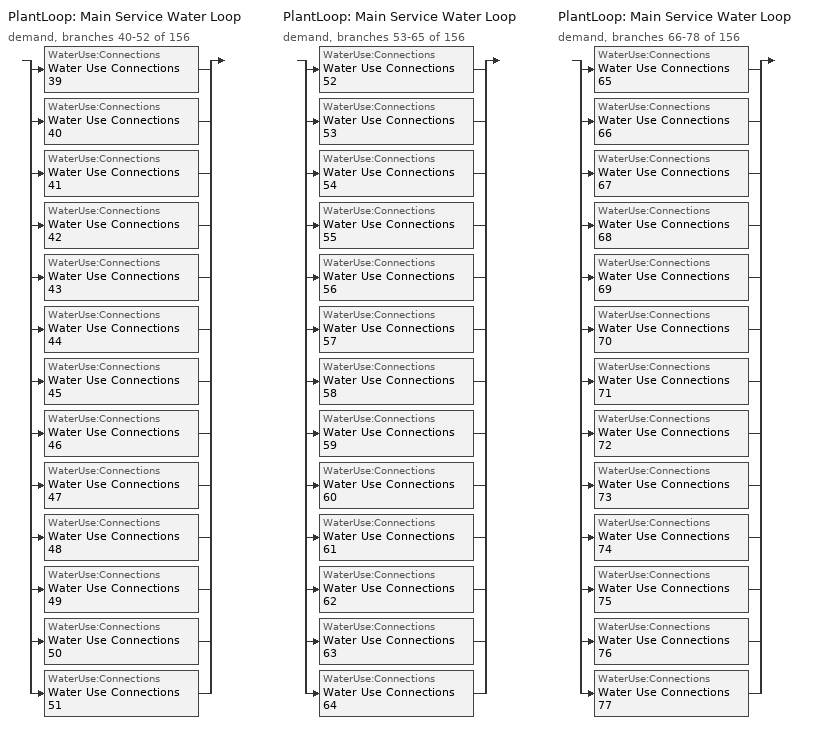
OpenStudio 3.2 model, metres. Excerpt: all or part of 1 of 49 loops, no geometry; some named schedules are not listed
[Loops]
PlantLoop 'Main Service Water Loop'
 demand, branches 40-52 of 156: split
  | WaterUse:Connections 'Water Use Connections 39'
  | WaterUse:Connections 'Water Use Connections 40'
  | WaterUse:Connections 'Water Use Connections 41'
  | WaterUse:Connections 'Water Use Connections 42'
  | WaterUse:Connections 'Water Use Connections 43'
  | WaterUse:Connections 'Water Use Connections 44'
  | WaterUse:Connections 'Water Use Connections 45'
  | WaterUse:Connections 'Water Use Connections 46'
  | WaterUse:Connections 'Water Use Connections 47'
  | WaterUse:Connections 'Water Use Connections 48'
  | WaterUse:Connections 'Water Use Connections 49'
  | WaterUse:Connections 'Water Use Connections 50'
  | WaterUse:Connections 'Water Use Connections 51'
PlantLoop 'Main Service Water Loop'
 demand, branches 53-65 of 156: split
  | WaterUse:Connections 'Water Use Connections 52'
  | WaterUse:Connections 'Water Use Connections 53'
  | WaterUse:Connections 'Water Use Connections 54'
  | WaterUse:Connections 'Water Use Connections 55'
  | WaterUse:Connections 'Water Use Connections 56'
  | WaterUse:Connections 'Water Use Connections 57'
  | WaterUse:Connections 'Water Use Connections 58'
  | WaterUse:Connections 'Water Use Connections 59'
  | WaterUse:Connections 'Water Use Connections 60'
  | WaterUse:Connections 'Water Use Connections 61'
  | WaterUse:Connections 'Water Use Connections 62'
  | WaterUse:Connections 'Water Use Connections 63'
  | WaterUse:Connections 'Water Use Connections 64'
PlantLoop 'Main Service Water Loop'
 demand, branches 66-78 of 156: split
  | WaterUse:Connections 'Water Use Connections 65'
  | WaterUse:Connections 'Water Use Connections 66'
  | WaterUse:Connections 'Water Use Connections 67'
  | WaterUse:Connections 'Water Use Connections 68'
  | WaterUse:Connections 'Water Use Connections 69'
  | WaterUse:Connections 'Water Use Connections 70'
  | WaterUse:Connections 'Water Use Connections 71'
  | WaterUse:Connections 'Water Use Connections 72'
  | WaterUse:Connections 'Water Use Connections 73'
  | WaterUse:Connections 'Water Use Connections 74'
  | WaterUse:Connections 'Water Use Connections 75'
  | WaterUse:Connections 'Water Use Connections 76'
  | WaterUse:Connections 'Water Use Connections 77'
[WaterUse:Connections] Drain Water Heat Exchanger Type=None; Drain Water Heat Exchanger Destination=Plant
Name | Water Use Equipment Name 1
Water Use Connections 39 | Office1_1_flr_1 Service Water Use 0.01gal/min
Water Use Connections 40 | Office1_flr_5 Service Water Use 0.03gal/min
Water Use Connections 41 | Office2_1_flr_5 Service Water Use 0.03gal/min
Water Use Connections 42 | Office2_2_flr_5 Service Water Use 0.03gal/min
Water Use Connections 43 | Office2_3_flr_5 Service Water Use 0.03gal/min
Water Use Connections 44 | Office2_4_flr_5 Service Water Use 0.03gal/min
Water Use Connections 45 | Office2_5_flr_5 Service Water Use 0.03gal/min
Water Use Connections 46 | Office3_flr_5 Service Water Use 0.03gal/min
Water Use Connections 47 | Office4_1_flr_5 Service Water Use 0.01gal/min
Water Use Connections 48 | Office4_2_flr_5 Service Water Use 0.01gal/min
Water Use Connections 49 | Office4_3_flr_5 Service Water Use 0.01gal/min
Water Use Connections 50 | Office4_4_flr_5 Service Water Use 0.01gal/min
Water Use Connections 51 | Office4_5_flr_5 Service Water Use 0.01gal/min
Water Use Connections 52 | Office4_6_flr_5 Service Water Use 0.01gal/min
Water Use Connections 53 | Office_1_2_flr_1 Service Water Use 0.01gal/min
Water Use Connections 54 | Office_1_4_flr_1 Service Water Use 0.01gal/min
Water Use Connections 55 | Office_1_5_flr_1 Service Water Use 0.01gal/min
Water Use Connections 56 | Offiice_1_3_flr_1 Service Water Use 0.01gal/min
Water Use Connections 57 | Or1_flr_2 Service Water Use 0.07gal/min
Water Use Connections 58 | Or2_1_flr_2 Service Water Use 0.07gal/min
Water Use Connections 59 | Or2_2_flr_2 Service Water Use 0.07gal/min
Water Use Connections 60 | Or2_3_flr_2 Service Water Use 0.07gal/min
Water Use Connections 61 | Or2_4_flr_2 Service Water Use 0.07gal/min
Water Use Connections 62 | Or2_5_flr_2 Service Water Use 0.07gal/min
Water Use Connections 63 | Or3_flr_2 Service Water Use 0.07gal/min
Water Use Connections 64 | Or4_flr_2 Service Water Use 0.29gal/min
Water Use Connections 65 | Or_nursestn_lobby_flr_2 Service Water Use 0.19gal/min
Water Use Connections 66 | Patroom1_10_flr_3 Service Water Use 0.01gal/min
Water Use Connections 67 | Patroom1_10_flr_4 Service Water Use 0.01gal/min
Water Use Connections 68 | Patroom1_1_flr_3 Service Water Use 0.01gal/min
Water Use Connections 69 | Patroom1_1_flr_4 Service Water Use 0.01gal/min
Water Use Connections 70 | Patroom1_2_flr_3 Service Water Use 0.01gal/min
Water Use Connections 71 | Patroom1_2_flr_4 Service Water Use 0.01gal/min
Water Use Connections 72 | Patroom1_3_flr_3 Service Water Use 0.01gal/min
Water Use Connections 73 | Patroom1_3_flr_4 Service Water Use 0.01gal/min
Water Use Connections 74 | Patroom1_4_flr_3 Service Water Use 0.01gal/min
Water Use Connections 75 | Patroom1_4_flr_4 Service Water Use 0.01gal/min
Water Use Connections 76 | Patroom1_5_flr_3 Service Water Use 0.01gal/min
Water Use Connections 77 | Patroom1_5_flr_4 Service Water Use 0.01gal/min
[WaterUse:Equipment:Definition]
Name | Peak Flow Rate {m3/s} | Target Temperature Schedule | Sensible Fraction Schedule | Latent Fraction Schedule
Office1_1_flr_1 Service Water Use Def 0.01gal/min | 3.37333e-07 | Schedule Ruleset 119 | Schedule Ruleset 117 | Schedule Ruleset 118
Office1_flr_5 Service Water Use Def 0.03gal/min | 1.68711e-06 | Schedule Ruleset 122 | Schedule Ruleset 120 | Schedule Ruleset 121
Office2_1_flr_5 Service Water Use Def 0.03gal/min | 1.68622e-06 | Schedule Ruleset 125 | Schedule Ruleset 123 | Schedule Ruleset 124
Office2_2_flr_5 Service Water Use Def 0.03gal/min | 1.68622e-06 | Schedule Ruleset 128 | Schedule Ruleset 126 | Schedule Ruleset 127
Office2_3_flr_5 Service Water Use Def 0.03gal/min | 1.68622e-06 | Schedule Ruleset 131 | Schedule Ruleset 129 | Schedule Ruleset 130
Office2_4_flr_5 Service Water Use Def 0.03gal/min | 1.68622e-06 | Schedule Ruleset 134 | Schedule Ruleset 132 | Schedule Ruleset 133
Office2_5_flr_5 Service Water Use Def 0.03gal/min | 1.68799e-06 | Schedule Ruleset 137 | Schedule Ruleset 135 | Schedule Ruleset 136
Office3_flr_5 Service Water Use Def 0.03gal/min | 1.68666e-06 | Schedule Ruleset 140 | Schedule Ruleset 138 | Schedule Ruleset 139
Office4_1_flr_5 Service Water Use Def 0.01gal/min | 3.37333e-07 | Schedule Ruleset 143 | Schedule Ruleset 141 | Schedule Ruleset 142
Office4_2_flr_5 Service Water Use Def 0.01gal/min | 3.37333e-07 | Schedule Ruleset 146 | Schedule Ruleset 144 | Schedule Ruleset 145
Office4_3_flr_5 Service Water Use Def 0.01gal/min | 3.37333e-07 | Schedule Ruleset 149 | Schedule Ruleset 147 | Schedule Ruleset 148
Office4_4_flr_5 Service Water Use Def 0.01gal/min | 3.37333e-07 | Schedule Ruleset 152 | Schedule Ruleset 150 | Schedule Ruleset 151
Office4_5_flr_5 Service Water Use Def 0.01gal/min | 3.37333e-07 | Schedule Ruleset 155 | Schedule Ruleset 153 | Schedule Ruleset 154
Office4_6_flr_5 Service Water Use Def 0.01gal/min | 3.37333e-07 | Schedule Ruleset 158 | Schedule Ruleset 156 | Schedule Ruleset 157
Office_1_2_flr_1 Service Water Use Def 0.01gal/min | 3.37333e-07 | Schedule Ruleset 161 | Schedule Ruleset 159 | Schedule Ruleset 160
Office_1_4_flr_1 Service Water Use Def 0.01gal/min | 3.37333e-07 | Schedule Ruleset 164 | Schedule Ruleset 162 | Schedule Ruleset 163
Office_1_5_flr_1 Service Water Use Def 0.01gal/min | 3.37941e-07 | Schedule Ruleset 167 | Schedule Ruleset 165 | Schedule Ruleset 166
Offiice_1_3_flr_1 Service Water Use Def 0.01gal/min | 3.37333e-07 | Schedule Ruleset 170 | Schedule Ruleset 168 | Schedule Ruleset 169
Or1_flr_2 Service Water Use Def 0.07gal/min | 4.5007e-06 | Schedule Ruleset 173 | Schedule Ruleset 171 | Schedule Ruleset 172
Or2_1_flr_2 Service Water Use Def 0.07gal/min | 4.5007e-06 | Schedule Ruleset 176 | Schedule Ruleset 174 | Schedule Ruleset 175
Or2_2_flr_2 Service Water Use Def 0.07gal/min | 4.5007e-06 | Schedule Ruleset 179 | Schedule Ruleset 177 | Schedule Ruleset 178
Or2_3_flr_2 Service Water Use Def 0.07gal/min | 4.5007e-06 | Schedule Ruleset 182 | Schedule Ruleset 180 | Schedule Ruleset 181
Or2_4_flr_2 Service Water Use Def 0.07gal/min | 4.5007e-06 | Schedule Ruleset 185 | Schedule Ruleset 183 | Schedule Ruleset 184
Or2_5_flr_2 Service Water Use Def 0.07gal/min | 4.5007e-06 | Schedule Ruleset 188 | Schedule Ruleset 186 | Schedule Ruleset 187
Or3_flr_2 Service Water Use Def 0.07gal/min | 4.5007e-06 | Schedule Ruleset 191 | Schedule Ruleset 189 | Schedule Ruleset 190
Or4_flr_2 Service Water Use Def 0.29gal/min | 1.80028e-05 | Schedule Ruleset 194 | Schedule Ruleset 192 | Schedule Ruleset 193
Or_nursestn_lobby_flr_2 Service Water Use Def 0.19gal/min | 1.22963e-05 | Schedule Ruleset 197 | Schedule Ruleset 195 | Schedule Ruleset 196
Patroom1_10_flr_3 Service Water Use Def 0.01gal/min | 5.05999e-07 | Schedule Ruleset 200 | Schedule Ruleset 198 | Schedule Ruleset 199
Patroom1_10_flr_4 Service Water Use Def 0.01gal/min | 5.05999e-07 | Schedule Ruleset 203 | Schedule Ruleset 201 | Schedule Ruleset 202
Patroom1_1_flr_3 Service Water Use Def 0.01gal/min | 5.05999e-07 | Schedule Ruleset 206 | Schedule Ruleset 204 | Schedule Ruleset 205
Patroom1_1_flr_4 Service Water Use Def 0.01gal/min | 5.05999e-07 | Schedule Ruleset 209 | Schedule Ruleset 207 | Schedule Ruleset 208
Patroom1_2_flr_3 Service Water Use Def 0.01gal/min | 5.05999e-07 | Schedule Ruleset 212 | Schedule Ruleset 210 | Schedule Ruleset 211
Patroom1_2_flr_4 Service Water Use Def 0.01gal/min | 5.05999e-07 | Schedule Ruleset 215 | Schedule Ruleset 213 | Schedule Ruleset 214
Patroom1_3_flr_3 Service Water Use Def 0.01gal/min | 5.05999e-07 | Schedule Ruleset 218 | Schedule Ruleset 216 | Schedule Ruleset 217
Patroom1_3_flr_4 Service Water Use Def 0.01gal/min | 5.05999e-07 | Schedule Ruleset 221 | Schedule Ruleset 219 | Schedule Ruleset 220
Patroom1_4_flr_3 Service Water Use Def 0.01gal/min | 5.05999e-07 | Schedule Ruleset 224 | Schedule Ruleset 222 | Schedule Ruleset 223
Patroom1_4_flr_4 Service Water Use Def 0.01gal/min | 5.05999e-07 | Schedule Ruleset 227 | Schedule Ruleset 225 | Schedule Ruleset 226
Patroom1_5_flr_3 Service Water Use Def 0.01gal/min | 5.05999e-07 | Schedule Ruleset 230 | Schedule Ruleset 228 | Schedule Ruleset 229
Patroom1_5_flr_4 Service Water Use Def 0.01gal/min | 5.05999e-07 | Schedule Ruleset 233 | Schedule Ruleset 231 | Schedule Ruleset 232
[WaterUse:Equipment]
Name | Water Use Equipment Definition | Space | Flow Rate Fraction Schedule
Office1_1_flr_1 Service Water Use 0.01gal/min | Office1_1_flr_1 Service Water Use Def 0.01gal/min | Office1_1_Flr_1 | NECB-A-Service Water Heating
Office1_flr_5 Service Water Use 0.03gal/min | Office1_flr_5 Service Water Use Def 0.03gal/min | Office1_Flr_5 | NECB-A-Service Water Heating
Office2_1_flr_5 Service Water Use 0.03gal/min | Office2_1_flr_5 Service Water Use Def 0.03gal/min | Office2_1_Flr_5 | NECB-A-Service Water Heating
Office2_2_flr_5 Service Water Use 0.03gal/min | Office2_2_flr_5 Service Water Use Def 0.03gal/min | Office2_2_Flr_5 | NECB-A-Service Water Heating
Office2_3_flr_5 Service Water Use 0.03gal/min | Office2_3_flr_5 Service Water Use Def 0.03gal/min | Office2_3_Flr_5 | NECB-A-Service Water Heating
Office2_4_flr_5 Service Water Use 0.03gal/min | Office2_4_flr_5 Service Water Use Def 0.03gal/min | Office2_4_Flr_5 | NECB-A-Service Water Heating
Office2_5_flr_5 Service Water Use 0.03gal/min | Office2_5_flr_5 Service Water Use Def 0.03gal/min | Office2_5_Flr_5 | NECB-A-Service Water Heating
Office3_flr_5 Service Water Use 0.03gal/min | Office3_flr_5 Service Water Use Def 0.03gal/min | Office3_Flr_5 | NECB-A-Service Water Heating
Office4_1_flr_5 Service Water Use 0.01gal/min | Office4_1_flr_5 Service Water Use Def 0.01gal/min | Office4_1_Flr_5 | NECB-A-Service Water Heating
Office4_2_flr_5 Service Water Use 0.01gal/min | Office4_2_flr_5 Service Water Use Def 0.01gal/min | Office4_2_Flr_5 | NECB-A-Service Water Heating
Office4_3_flr_5 Service Water Use 0.01gal/min | Office4_3_flr_5 Service Water Use Def 0.01gal/min | Office4_3_Flr_5 | NECB-A-Service Water Heating
Office4_4_flr_5 Service Water Use 0.01gal/min | Office4_4_flr_5 Service Water Use Def 0.01gal/min | Office4_4_Flr_5 | NECB-A-Service Water Heating
Office4_5_flr_5 Service Water Use 0.01gal/min | Office4_5_flr_5 Service Water Use Def 0.01gal/min | Office4_5_Flr_5 | NECB-A-Service Water Heating
Office4_6_flr_5 Service Water Use 0.01gal/min | Office4_6_flr_5 Service Water Use Def 0.01gal/min | Office4_6_Flr_5 | NECB-A-Service Water Heating
Office_1_2_flr_1 Service Water Use 0.01gal/min | Office_1_2_flr_1 Service Water Use Def 0.01gal/min | Office_1_2_Flr_1 | NECB-A-Service Water Heating
Office_1_4_flr_1 Service Water Use 0.01gal/min | Office_1_4_flr_1 Service Water Use Def 0.01gal/min | Office_1_4_Flr_1 | NECB-A-Service Water Heating
Office_1_5_flr_1 Service Water Use 0.01gal/min | Office_1_5_flr_1 Service Water Use Def 0.01gal/min | Office_1_5_Flr_1 | NECB-A-Service Water Heating
Offiice_1_3_flr_1 Service Water Use 0.01gal/min | Offiice_1_3_flr_1 Service Water Use Def 0.01gal/min | Offiice_1_3_Flr_1 | NECB-A-Service Water Heating
Or1_flr_2 Service Water Use 0.07gal/min | Or1_flr_2 Service Water Use Def 0.07gal/min | OR1_Flr_2 | NECB-H-Service Water Heating
Or2_1_flr_2 Service Water Use 0.07gal/min | Or2_1_flr_2 Service Water Use Def 0.07gal/min | OR2_1_Flr_2 | NECB-H-Service Water Heating
Or2_2_flr_2 Service Water Use 0.07gal/min | Or2_2_flr_2 Service Water Use Def 0.07gal/min | OR2_2_Flr_2 | NECB-H-Service Water Heating
Or2_3_flr_2 Service Water Use 0.07gal/min | Or2_3_flr_2 Service Water Use Def 0.07gal/min | OR2_3_Flr_2 | NECB-H-Service Water Heating
Or2_4_flr_2 Service Water Use 0.07gal/min | Or2_4_flr_2 Service Water Use Def 0.07gal/min | OR2_4_Flr_2 | NECB-H-Service Water Heating
Or2_5_flr_2 Service Water Use 0.07gal/min | Or2_5_flr_2 Service Water Use Def 0.07gal/min | OR2_5_Flr_2 | NECB-H-Service Water Heating
Or3_flr_2 Service Water Use 0.07gal/min | Or3_flr_2 Service Water Use Def 0.07gal/min | OR3_Flr_2 | NECB-H-Service Water Heating
Or4_flr_2 Service Water Use 0.29gal/min | Or4_flr_2 Service Water Use Def 0.29gal/min | OR4_Flr_2 | NECB-H-Service Water Heating
Or_nursestn_lobby_flr_2 Service Water Use 0.19gal/min | Or_nursestn_lobby_flr_2 Service Water Use Def 0.19gal/min | OR_NurseStn_Lobby_Flr_2 | NECB-H-Service Water Heating
Patroom1_10_flr_3 Service Water Use 0.01gal/min | Patroom1_10_flr_3 Service Water Use Def 0.01gal/min | PatRoom1_10_Flr_3 | NECB-H-Service Water Heating
Patroom1_10_flr_4 Service Water Use 0.01gal/min | Patroom1_10_flr_4 Service Water Use Def 0.01gal/min | PatRoom1_10_Flr_4 | NECB-H-Service Water Heating
Patroom1_1_flr_3 Service Water Use 0.01gal/min | Patroom1_1_flr_3 Service Water Use Def 0.01gal/min | PatRoom1_1_Flr_3 | NECB-H-Service Water Heating
Patroom1_1_flr_4 Service Water Use 0.01gal/min | Patroom1_1_flr_4 Service Water Use Def 0.01gal/min | PatRoom1_1_Flr_4 | NECB-H-Service Water Heating
Patroom1_2_flr_3 Service Water Use 0.01gal/min | Patroom1_2_flr_3 Service Water Use Def 0.01gal/min | PatRoom1_2_Flr_3 | NECB-H-Service Water Heating
Patroom1_2_flr_4 Service Water Use 0.01gal/min | Patroom1_2_flr_4 Service Water Use Def 0.01gal/min | PatRoom1_2_Flr_4 | NECB-H-Service Water Heating
Patroom1_3_flr_3 Service Water Use 0.01gal/min | Patroom1_3_flr_3 Service Water Use Def 0.01gal/min | PatRoom1_3_Flr_3 | NECB-H-Service Water Heating
Patroom1_3_flr_4 Service Water Use 0.01gal/min | Patroom1_3_flr_4 Service Water Use Def 0.01gal/min | PatRoom1_3_Flr_4 | NECB-H-Service Water Heating
Patroom1_4_flr_3 Service Water Use 0.01gal/min | Patroom1_4_flr_3 Service Water Use Def 0.01gal/min | PatRoom1_4_Flr_3 | NECB-H-Service Water Heating
Patroom1_4_flr_4 Service Water Use 0.01gal/min | Patroom1_4_flr_4 Service Water Use Def 0.01gal/min | PatRoom1_4_Flr_4 | NECB-H-Service Water Heating
Patroom1_5_flr_3 Service Water Use 0.01gal/min | Patroom1_5_flr_3 Service Water Use Def 0.01gal/min | PatRoom1_5_Flr_3 | NECB-H-Service Water Heating
Patroom1_5_flr_4 Service Water Use 0.01gal/min | Patroom1_5_flr_4 Service Water Use Def 0.01gal/min | PatRoom1_5_Flr_4 | NECB-H-Service Water Heating
[Schedule:Ruleset]
Name | Default Day Schedule
NECB-A-Service Water Heating | NECB-A-Service Water Heating Default
NECB-H-Service Water Heating | NECB-H-Service Water Heating Default
Schedule Ruleset 117 | Schedule Day 121
Schedule Ruleset 118 | Schedule Day 122
Schedule Ruleset 119 | Schedule Day 123
Schedule Ruleset 120 | Schedule Day 124
Schedule Ruleset 121 | Schedule Day 125
Schedule Ruleset 122 | Schedule Day 126
Schedule Ruleset 123 | Schedule Day 127
Schedule Ruleset 124 | Schedule Day 128
Schedule Ruleset 125 | Schedule Day 129
Schedule Ruleset 126 | Schedule Day 130
Schedule Ruleset 127 | Schedule Day 131
Schedule Ruleset 128 | Schedule Day 132
Schedule Ruleset 129 | Schedule Day 133
Schedule Ruleset 130 | Schedule Day 134
Schedule Ruleset 131 | Schedule Day 135
Schedule Ruleset 132 | Schedule Day 136
Schedule Ruleset 133 | Schedule Day 137
Schedule Ruleset 134 | Schedule Day 138
Schedule Ruleset 135 | Schedule Day 139
Schedule Ruleset 136 | Schedule Day 140
Schedule Ruleset 137 | Schedule Day 141
Schedule Ruleset 138 | Schedule Day 142
Schedule Ruleset 139 | Schedule Day 143
Schedule Ruleset 140 | Schedule Day 144
Schedule Ruleset 141 | Schedule Day 145
Schedule Ruleset 142 | Schedule Day 146
Schedule Ruleset 143 | Schedule Day 147
Schedule Ruleset 144 | Schedule Day 148
Schedule Ruleset 145 | Schedule Day 149
Schedule Ruleset 146 | Schedule Day 150
Schedule Ruleset 147 | Schedule Day 151
Schedule Ruleset 148 | Schedule Day 152
Schedule Ruleset 149 | Schedule Day 153
Schedule Ruleset 150 | Schedule Day 154
Schedule Ruleset 151 | Schedule Day 155
Schedule Ruleset 152 | Schedule Day 156
Schedule Ruleset 153 | Schedule Day 157
Schedule Ruleset 154 | Schedule Day 158
Schedule Ruleset 155 | Schedule Day 159
Schedule Ruleset 156 | Schedule Day 160
Schedule Ruleset 157 | Schedule Day 161
Schedule Ruleset 158 | Schedule Day 162
Schedule Ruleset 159 | Schedule Day 163
Schedule Ruleset 160 | Schedule Day 164
Schedule Ruleset 161 | Schedule Day 165
Schedule Ruleset 162 | Schedule Day 166
Schedule Ruleset 163 | Schedule Day 167
Schedule Ruleset 164 | Schedule Day 168
Schedule Ruleset 165 | Schedule Day 169
Schedule Ruleset 166 | Schedule Day 170
Schedule Ruleset 167 | Schedule Day 171
Schedule Ruleset 168 | Schedule Day 172
Schedule Ruleset 169 | Schedule Day 173
Schedule Ruleset 170 | Schedule Day 174
Schedule Ruleset 171 | Schedule Day 175
Schedule Ruleset 172 | Schedule Day 176
Schedule Ruleset 173 | Schedule Day 177
Schedule Ruleset 174 | Schedule Day 178
Schedule Ruleset 175 | Schedule Day 179
Schedule Ruleset 176 | Schedule Day 180
Schedule Ruleset 177 | Schedule Day 181
Schedule Ruleset 178 | Schedule Day 182
Schedule Ruleset 179 | Schedule Day 183
Schedule Ruleset 180 | Schedule Day 184
Schedule Ruleset 181 | Schedule Day 185
Schedule Ruleset 182 | Schedule Day 186
Schedule Ruleset 183 | Schedule Day 187
Schedule Ruleset 184 | Schedule Day 188
Schedule Ruleset 185 | Schedule Day 189
Schedule Ruleset 186 | Schedule Day 190
Schedule Ruleset 187 | Schedule Day 191
Schedule Ruleset 188 | Schedule Day 192
Schedule Ruleset 189 | Schedule Day 193
Schedule Ruleset 190 | Schedule Day 194
Schedule Ruleset 191 | Schedule Day 195
Schedule Ruleset 192 | Schedule Day 196
Schedule Ruleset 193 | Schedule Day 197
Schedule Ruleset 194 | Schedule Day 198
Schedule Ruleset 195 | Schedule Day 199
Schedule Ruleset 196 | Schedule Day 200
Schedule Ruleset 197 | Schedule Day 201
Schedule Ruleset 198 | Schedule Day 202
Schedule Ruleset 199 | Schedule Day 203
Schedule Ruleset 200 | Schedule Day 204
Schedule Ruleset 201 | Schedule Day 205
Schedule Ruleset 202 | Schedule Day 206
Schedule Ruleset 203 | Schedule Day 207
Schedule Ruleset 204 | Schedule Day 208
Schedule Ruleset 205 | Schedule Day 209
Schedule Ruleset 206 | Schedule Day 210
Schedule Ruleset 207 | Schedule Day 211
Schedule Ruleset 208 | Schedule Day 212
Schedule Ruleset 209 | Schedule Day 213
Schedule Ruleset 210 | Schedule Day 214
Schedule Ruleset 211 | Schedule Day 215
Schedule Ruleset 212 | Schedule Day 216
Schedule Ruleset 213 | Schedule Day 217
Schedule Ruleset 214 | Schedule Day 218
Schedule Ruleset 215 | Schedule Day 219
Schedule Ruleset 216 | Schedule Day 220
Schedule Ruleset 217 | Schedule Day 221
Schedule Ruleset 218 | Schedule Day 222
Schedule Ruleset 219 | Schedule Day 223
Schedule Ruleset 220 | Schedule Day 224
Schedule Ruleset 221 | Schedule Day 225
Schedule Ruleset 222 | Schedule Day 226
Schedule Ruleset 223 | Schedule Day 227
Schedule Ruleset 224 | Schedule Day 228
Schedule Ruleset 225 | Schedule Day 229
Schedule Ruleset 226 | Schedule Day 230
Schedule Ruleset 227 | Schedule Day 231
Schedule Ruleset 228 | Schedule Day 232
Schedule Ruleset 229 | Schedule Day 233
Schedule Ruleset 230 | Schedule Day 234
Schedule Ruleset 231 | Schedule Day 235
Schedule Ruleset 232 | Schedule Day 236
Schedule Ruleset 233 | Schedule Day 237
[Schedule:Day]
NECB-A-Service Water Heating Default; NECB-A-Service Water Heating Default|Wkdy Day: 7, 0, 0.05, 8, 0, 0.1, 10, 0, 0.5, 16, 0, 0.9, 17, 0, 0.7, 18, 0, 0.5, 19, 0, 0.3, 22, 0, 0.2, 24, 0, 0.05
NECB-A-Service Water Heating Sat Day; NECB-A-Service Water Heating Sun|Hol Day; Schedule Day 122; Schedule Day 125; Schedule Day 128; Schedule Day 131; Schedule Day 134; Schedule Day 137; Schedule Day 140; Schedule Day 143; Schedule Day 146; Schedule Day 149; Schedule Day 152; Schedule Day 155; Schedule Day 158; Schedule Day 161; Schedule Day 164; Schedule Day 167; Schedule Day 170; Schedule Day 173; Schedule Day 176; Schedule Day 179; Schedule Day 182; Schedule Day 185; Schedule Day 188; Schedule Day 191; Schedule Day 194; Schedule Day 197; Schedule Day 200; Schedule Day 203; Schedule Day 206; Schedule Day 209; Schedule Day 212; Schedule Day 215; Schedule Day 218; Schedule Day 221; Schedule Day 224: 24, 0, 0.05
NECB-H-Service Water Heating Default; NECB-H-Service Water Heating Default|Wkdy Day; NECB-H-Service Water Heating Sat Day; NECB-H-Service Water Heating Sun|Hol Day: 24, 0, 0.9
Schedule Day 121; Schedule Day 124; Schedule Day 127; Schedule Day 130; Schedule Day 133; Schedule Day 136; Schedule Day 139; Schedule Day 142; Schedule Day 145; Schedule Day 148; Schedule Day 151; Schedule Day 154; Schedule Day 157; Schedule Day 160; Schedule Day 163; Schedule Day 166; Schedule Day 169; Schedule Day 172; Schedule Day 175; Schedule Day 178; Schedule Day 181; Schedule Day 184; Schedule Day 187; Schedule Day 190; Schedule Day 193; Schedule Day 196; Schedule Day 199; Schedule Day 202; Schedule Day 205; Schedule Day 208; Schedule Day 211; Schedule Day 214; Schedule Day 217; Schedule Day 220; Schedule Day 223: 24, 0, 0.2
Schedule Day 123; Schedule Day 126; Schedule Day 129; Schedule Day 132; Schedule Day 135; Schedule Day 138; Schedule Day 141; Schedule Day 144; Schedule Day 147; Schedule Day 150; Schedule Day 153; Schedule Day 156; Schedule Day 159; Schedule Day 162; Schedule Day 165; Schedule Day 168; Schedule Day 171; Schedule Day 174; Schedule Day 177; Schedule Day 180; Schedule Day 183; Schedule Day 186; Schedule Day 189; Schedule Day 192; Schedule Day 195; Schedule Day 198; Schedule Day 201; Schedule Day 204; Schedule Day 207; Schedule Day 210; Schedule Day 213; Schedule Day 216; Schedule Day 219; Schedule Day 222; Schedule Day 225; Schedule Day 228: 24, 0, 60
[Schedule:Rule] Date Specification Type=DateRange; Start Month=1; Start Day=1; End Month=12; End Day=31
Name | Schedule Ruleset | Rule Order | Day Schedule | Apply Monday | Apply Tuesday | Apply Wednesday | Apply Thursday | Apply Friday | Apply Saturday | Apply Sunday
Schedule Rule 62 | NECB-A-Service Water Heating | 2 | NECB-A-Service Water Heating Default|Wkdy Day | Yes | Yes | Yes | Yes | Yes
Schedule Rule 63 | NECB-A-Service Water Heating | 1 | NECB-A-Service Water Heating Sat Day |  |  |  |  |  | Yes
Schedule Rule 64 | NECB-A-Service Water Heating | 0 | NECB-A-Service Water Heating Sun|Hol Day |  |  |  |  |  |  | Yes
Schedule Rule 68 | NECB-H-Service Water Heating | 2 | NECB-H-Service Water Heating Default|Wkdy Day | Yes | Yes | Yes | Yes | Yes
Schedule Rule 69 | NECB-H-Service Water Heating | 1 | NECB-H-Service Water Heating Sat Day |  |  |  |  |  | Yes
Schedule Rule 70 | NECB-H-Service Water Heating | 0 | NECB-H-Service Water Heating Sun|Hol Day |  |  |  |  |  |  | Yes
